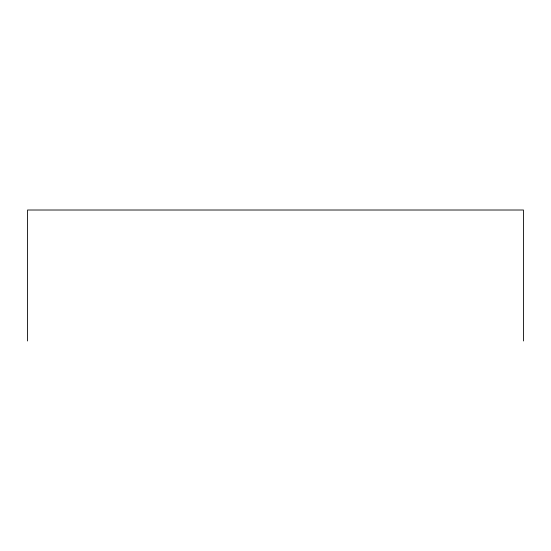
<?xml version="1.0" encoding="UTF-8"?>
<svg xmlns="http://www.w3.org/2000/svg" width="551" height="551" viewBox="0 0 551 551"><rect width="100%" height="100%" fill="white"/><g stroke="black" fill="none" stroke-linecap="round" stroke-linejoin="round"><path stroke-width="0.83" d="M523.45 340.986L523.45 210.014L27.55 210.014L27.55 340.986"/></g></svg>
